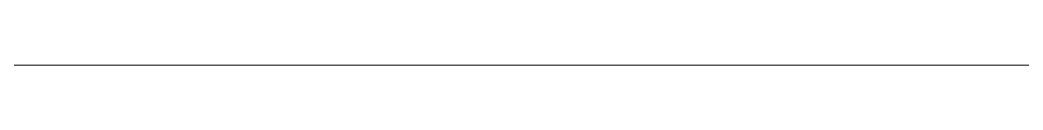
# Model space of a CAD drawing. Extents: x -12260 to 57327, y -29287 to 19916.
# Drawn here: x 11527.71481 to 11527.7271, y 3735.31442 to 3735.31442 of the extents above; entities that cross this region are included whole.
import ezdxf

# ---------------------------------------------------------------- set-up
doc = ezdxf.new("R2010")
doc.units = 0
doc.header["$LTSCALE"] = 0.25
doc.linetypes.add('DASHDOT', pattern=[25.4, 12.7, -6.35, 0, -6.35])
doc.layers.add('01-First Floor$0$LOADING', color=253, linetype='Continuous', lineweight=5)
doc.layers.add('E-LITE-CLNG-CNDT', color=6, linetype='DASHDOT', lineweight=35)
doc.layers.add('01-First Floor$0$TME-NON MEDICAL FURNITURE', color=242, linetype='Continuous')

# ---------------------------------------------------------------- blocks, each defined once
blk = doc.blocks.new('01-First Floor$0$GF21008-P')
at = {"layer": '01-First Floor$0$LOADING'}
for p, q in [((-0.770878612, 0), (0.790621645, 0)), ((0.721657538, 0), (0.721657538, 0)), ((0.721657538, 0), (0.721657538, 0)), ((0.721657538, 0), (0.721657538, 0)), ((0.721657538, 0), (0.721657538, 0)), ((0.721657538, 0), (0.721657538, 0)), ((0.721657538, 0), (0.721657538, 0)), ((0.721657538, 0), (0.721657538, 0)), ((0.721657538, 0), (0.721657538, 0)), ((0.721657538, 0), (0.721657538, 0)), ((0.721657538, 0), (0.721657538, 0)), ((0.721657538, 0), (0.721657538, 0)), ((0.721657538, 0), (0.721657538, 0)), ((0.721657538, 0), (0.721657538, 0)), ((0.721657538, 0), (0.721657538, 0)), ((0.721657538, 0), (0.721657538, 0)), ((0.721657538, 0), (0.721657538, 0)), ((0.721657538, 0), (0.721657538, 0)), ((0.721657538, 0), (0.721657538, 0)), ((0.721657538, 0), (0.721657538, 0)), ((0.721657538, 0), (0.721657538, 0)), ((0.721657538, 0), (0.721657538, 0)), ((0.721657538, 0), (0.721657538, 0)), ((0.721657538, 0), (0.721657538, 0)), ((0.721657538, 0), (0.721657538, 0)), ((0.721657538, 0), (0.721657538, 0)), ((0.721657538, 0), (0.721657538, 0)), ((0.721657538, 0), (0.721657538, 0)), ((0.721657538, 0), (0.721657538, 0)), ((0.721657538, 0), (0.721657538, 0)), ((0.721657538, 0), (0.721657538, 0)), ((0.721657538, 0), (0.721657538, 0)), ((0.721657538, 0), (0.721657538, 0)), ((0.721657538, 0), (0.721657538, 0)), ((0.721657538, 0), (0.721657538, 0)), ((0.721657538, 0), (0.721657538, 0)), ((0.721657538, 0), (0.721657538, 0)), ((0.721657538, 0), (0.721657538, 0)), ((0.721657538, 0), (0.721657538, 0)), ((0.721657538, 0), (0.721657538, 0)), ((0.721657538, 0), (0.721657538, 0)), ((0.721657538, 0), (0.721657538, 0)), ((0.721657538, 0), (0.721657538, 0)), ((0.721657538, 0), (0.721657538, 0)), ((0.721657538, 0), (0.721657538, 0)), ((0.721657538, 0), (0.721657538, 0)), ((0.721657538, 0), (0.721657538, 0)), ((0.721657538, 0), (0.721657538, 0)), ((0.721657538, 0), (0.721657538, 0)), ((0.721657538, 0), (0.721657538, 0)), ((0.721657538, 0), (0.721657538, 0)), ((0.721657538, 0), (0.721657538, 0)), ((0.721657538, 0), (0.721657538, 0)), ((0.721657538, 0), (0.721657538, 0)), ((0.721657538, 0), (0.721657538, 0)), ((0.721657538, 0), (0.721657538, 0)), ((0.721657538, 0), (0.721657538, 0)), ((0.721657538, 0), (0.721657538, 0)), ((0.721657538, 0), (0.721657538, 0)), ((0.721657538, 0), (0.721657538, 0)), ((0.721657538, 0), (0.721657538, 0)), ((0.721657538, 0), (0.721657538, 0)), ((0.721657538, 0), (0.721657538, 0)), ((0.721657538, 0), (0.721657538, 0)), ((0.721657538, 0), (0.721657538, 0)), ((0.721657538, 0), (0.721657538, 0)), ((0.721657538, 0), (0.721657538, 0)), ((0.721657538, 0), (0.721657538, 0)), ((0.721657538, 0), (0.721657538, 0)), ((0.721657538, 0), (0.721657538, 0)), ((0.721657538, 0), (0.721657538, 0)), ((0.721657538, 0), (0.721657538, 0)), ((0.721657538, 0), (0.721657538, 0)), ((0.721657538, 0), (0.721657538, 0)), ((0.721657538, 0), (0.721657538, 0)), ((0.721657538, 0), (0.721657538, 0)), ((0.721657538, 0), (0.721657538, 0)), ((0.721657538, 0), (0.721657538, 0)), ((0.721657538, 0), (0.721657538, 0)), ((0.721657538, 0), (0.721657538, 0)), ((0.721657538, 0), (0.721657538, 0)), ((0.721657538, 0), (0.721657538, 0)), ((0.721657538, 0), (0.721657538, 0)), ((0.721657538, 0), (0.721657538, 0)), ((0.721657538, 0), (0.721657538, 0)), ((0.721657538, 0), (0.721657538, 0)), ((0.721657538, 0), (0.721657538, 0)), ((0.721657538, 0), (0.721657538, 0)), ((0.721657538, 0), (0.721657538, 0)), ((0.721657538, 0), (0.721657538, 0)), ((0.721657538, 0), (0.721657538, 0)), ((0.721657538, 0), (0.721657538, 0)), ((0.721657538, 0), (0.721657538, 0)), ((0.721657538, 0), (0.721657538, 0)), ((0.721657538, 0), (0.721657538, 0)), ((0.721657538, 0), (0.721657538, 0)), ((0.721657538, 0), (0.721657538, 0)), ((0.721657538, 0), (0.721657538, 0)), ((0.721657538, 0), (0.721657538, 0)), ((0.721657538, 0), (0.721657538, 0)), ((0.721657538, 0), (0.721657538, 0)), ((0.721657538, 0), (0.721657538, 0)), ((0.721657538, 0), (0.721657538, 0)), ((0.721657538, 0), (0.721657538, 0)), ((0.721657538, 0), (0.721657538, 0)), ((0.721657538, 0), (0.721657538, 0)), ((0.721657538, 0), (0.721657538, 0)), ((0.721657538, 0), (0.721657538, 0)), ((0.721657538, 0), (0.721657538, 0)), ((0.721657538, 0), (0.721657538, 0)), ((0.721657538, 0), (0.721657538, 0)), ((0.721657538, 0), (0.721657538, 0)), ((0.721657538, 0), (0.721657538, 0)), ((0.721657538, 0), (0.721657538, 0)), ((0.721657538, 0), (0.721657538, 0)), ((0.721657538, 0), (0.721657538, 0)), ((0.721657538, 0), (0.721657538, 0)), ((0.721657538, 0), (0.721657538, 0)), ((0.721657538, 0), (0.721657538, 0)), ((0.721657538, 0), (0.721657538, 0)), ((0.721657538, 0), (0.721657538, 0)), ((0.721657538, 0), (0.721657538, 0)), ((0.721657538, 0), (0.721657538, 0)), ((0.721657538, 0), (0.721657538, 0)), ((0.721657538, 0), (0.721657538, 0)), ((0.721657538, 0), (0.721657538, 0)), ((0.721657538, 0), (0.721657538, 0)), ((0.721657538, 0), (0.721657538, 0)), ((0.721657538, 0), (0.721657538, 0)), ((0.721657538, 0), (0.721657538, 0)), ((0.721657538, 0), (0.721657538, 0)), ((0.721657538, 0), (0.721657538, 0)), ((0.721657538, 0), (0.721657538, 0)), ((0.721657538, 0), (0.721657538, 0)), ((0.721657538, 0), (0.721657538, 0)), ((0.721657538, 0), (0.721657538, 0)), ((0.721657538, 0), (0.721657538, 0)), ((0.721657538, 0), (0.721657538, 0)), ((0.721657538, 0), (0.721657538, 0)), ((0.721657538, 0), (0.721657538, 0)), ((0.721657538, 0), (0.721657538, 0)), ((0.721657538, 0), (0.721657538, 0)), ((0.721657538, 0), (0.721657538, 0)), ((0.721657538, 0), (0.721657538, 0)), ((0.721657538, 0), (0.721657538, 0)), ((0.721657538, 0), (0.721657538, 0)), ((0.721657538, 0), (0.721657538, 0)), ((0.721657538, 0), (0.721657538, 0)), ((0.721657538, 0), (0.721657538, 0)), ((0.721657538, 0), (0.721657538, 0)), ((0.721657538, 0), (0.721657538, 0)), ((0.721657538, 0), (0.721657538, 0)), ((0.721657538, 0), (0.721657538, 0)), ((0.721657538, 0), (0.721657538, 0)), ((0.721657538, 0), (0.721657538, 0)), ((0.721657538, 0), (0.721657538, 0)), ((0.721657538, 0), (0.721657538, 0)), ((0.721657538, 0), (0.721657538, 0)), ((0.721657538, 0), (0.721657538, 0)), ((0.721657538, 0), (0.721657538, 0)), ((0.721657538, 0), (0.721657538, 0)), ((0.721657538, 0), (0.721657538, 0)), ((0.721657538, 0), (0.721657538, 0)), ((0.721657538, 0), (0.721657538, 0)), ((0.721657538, 0), (0.721657538, 0)), ((0.721657538, 0), (0.721657538, 0)), ((0.721657538, 0), (0.721657538, 0)), ((0.721657538, 0), (0.721657538, 0)), ((0.721657538, 0), (0.721657538, 0)), ((0.721657538, 0), (0.721657538, 0)), ((0.721657538, 0), (0.721657538, 0)), ((0.721657538, 0), (0.721657538, 0)), ((0.721657538, 0), (0.721657538, 0)), ((0.721657538, 0), (0.721657538, 0)), ((0.721657538, 0), (0.721657538, 0)), ((0.721657538, 0), (0.721657538, 0)), ((0.721657538, 0), (0.721657538, 0)), ((0.721657538, 0), (0.721657538, 0)), ((0.721657538, 0), (0.721657538, 0)), ((0.721657538, 0), (0.721657538, 0)), ((0.721657538, 0), (0.721657538, 0)), ((0.721657538, 0), (0.721657538, 0)), ((0.721657538, 0), (0.721657538, 0)), ((0.721657538, 0), (0.721657538, 0)), ((0.721657538, 0), (0.721657538, 0)), ((0.721657538, 0), (0.721657538, 0)), ((0.721657538, 0), (0.721657538, 0)), ((0.721657538, 0), (0.721657538, 0)), ((0.721657538, 0), (0.721657538, 0)), ((0.721657538, 0), (0.721657538, 0)), ((0.721657538, 0), (0.721657538, 0)), ((0.721657538, 0), (0.721657538, 0)), ((0.721657538, 0), (0.721657538, 0)), ((0.721657538, 0), (0.721657538, 0)), ((0.721657538, 0), (0.721657538, 0)), ((0.721657538, 0), (0.721657538, 0)), ((0.721657538, 0), (0.721657538, 0)), ((0.721657538, 0), (0.721657538, 0)), ((0.721657538, 0), (0.721657538, 0)), ((0.721657538, 0), (0.721657538, 0)), ((0.721657538, 0), (0.721657538, 0)), ((0.721657538, 0), (0.721657538, 0)), ((0.721657538, 0), (0.721657538, 0)), ((0.721657538, 0), (0.721657538, 0)), ((0.721657538, 0), (0.721657538, 0)), ((0.721657538, 0), (0.721657538, 0)), ((0.721657538, 0), (0.721657538, 0)), ((0.721657538, 0), (0.721657538, 0)), ((0.721657538, 0), (0.721657538, 0)), ((0.721657538, 0), (0.721657538, 0)), ((0.721657538, 0), (0.721657538, 0)), ((0.721657538, 0), (0.721657538, 0)), ((0.721657538, 0), (0.721657538, 0)), ((0.721657538, 0), (0.721657538, 0)), ((0.721657538, 0), (0.721657538, 0)), ((0.721657538, 0), (0.721657538, 0)), ((0.721657538, 0), (0.721657538, 0)), ((0.721657538, 0), (0.721657538, 0)), ((0.721657538, 0), (0.721657538, 0)), ((0.721657538, 0), (0.721657538, 0)), ((0.721657538, 0), (0.721657538, 0)), ((0.721657538, 0), (0.721657538, 0)), ((0.721657538, 0), (0.721657538, 0)), ((0.721657538, 0), (0.721657538, 0)), ((0.721657538, 0), (0.721657538, 0)), ((0.721657538, 0), (0.721657538, 0)), ((0.721657538, 0), (0.721657538, 0)), ((0.721657538, 0), (0.721657538, 0)), ((0.721657538, 0), (0.721657538, 0)), ((0.721657538, 0), (0.721657538, 0)), ((0.721657538, 0), (0.721657538, 0)), ((0.721657538, 0), (0.721657538, 0)), ((0.721657538, 0), (0.721657538, 0)), ((0.721657538, 0), (0.721657538, 0)), ((0.721657538, 0), (0.721657538, 0)), ((0.721657538, 0), (0.721657538, 0)), ((0.721657538, 0), (0.721657538, 0)), ((0.721657538, 0), (0.721657538, 0)), ((0.721657538, 0), (0.721657538, 0)), ((0.721657538, 0), (0.721657538, 0)), ((0.721657538, 0), (0.721657538, 0)), ((0.721657538, 0), (0.721657538, 0)), ((0.721657538, 0), (0.721657538, 0)), ((0.721657538, 0), (0.721657538, 0)), ((0.721657538, 0), (0.721657538, 0)), ((0.721657538, 0), (0.721657538, 0)), ((0.721657538, 0), (0.721657538, 0)), ((0.721657538, 0), (0.721657538, 0)), ((0.721657538, 0), (0.721657538, 0)), ((0.721657538, 0), (0.721657538, 0)), ((0.721657538, 0), (0.721657538, 0)), ((0.721657538, 0), (0.721657538, 0)), ((0.721657538, 0), (0.721657538, 0)), ((0.721657538, 0), (0.721657538, 0)), ((0.721657538, 0), (0.721657538, 0)), ((0.721657538, 0), (0.721657538, 0)), ((0.721657538, 0), (0.721657538, 0)), ((0.721657538, 0), (0.721657538, 0)), ((0.721657538, 0), (0.721657538, 0)), ((0.721657538, 0), (0.721657538, 0)), ((0.721657538, 0), (0.721657538, 0)), ((0.721657538, 0), (0.721657538, 0)), ((0.721657538, 0), (0.721657538, 0)), ((0.721657538, 0), (0.721657538, 0)), ((0.721657538, 0), (0.721657538, 0)), ((0.721657538, 0), (0.721657538, 0)), ((0.721657538, 0), (0.721657538, 0)), ((0.721657538, 0), (0.721657538, 0)), ((0.721657538, 0), (0.721657538, 0)), ((0.721657538, 0), (0.721657538, 0)), ((0.721657538, 0), (0.721657538, 0)), ((0.721657538, 0), (0.721657538, 0)), ((0.721657538, 0), (0.721657538, 0)), ((0.721657538, 0), (0.721657538, 0)), ((0.721657538, 0), (0.721657538, 0)), ((0.721657538, 0), (0.721657538, 0)), ((0.721657538, 0), (0.721657538, 0)), ((0.721657538, 0), (0.721657538, 0)), ((0.721657538, 0), (0.721657538, 0)), ((0.721657538, 0), (0.721657538, 0)), ((0.721657538, 0), (0.721657538, 0)), ((0.721657538, 0), (0.721657538, 0)), ((0.721657538, 0), (0.721657538, 0)), ((0.721657538, 0), (0.721657538, 0)), ((0.721657538, 0), (0.721657538, 0)), ((0.721657538, 0), (0.721657538, 0)), ((0.721657538, 0), (0.721657538, 0)), ((0.721657538, 0), (0.721657538, 0)), ((0.721657538, 0), (0.721657538, 0)), ((0.721657538, 0), (0.721657538, 0)), ((0.721657538, 0), (0.721657538, 0)), ((0.721657538, 0), (0.721657538, 0)), ((0.721657538, 0), (0.721657538, 0)), ((0.721657538, 0), (0.721657538, 0)), ((0.721657538, 0), (0.721657538, 0)), ((0.721657538, 0), (0.721657538, 0)), ((0.721657538, 0), (0.721657538, 0)), ((0.721657538, 0), (0.721657538, 0)), ((0.721657538, 0), (0.721657538, 0)), ((0.721657538, 0), (0.721657538, 0)), ((0.721657538, 0), (0.721657538, 0)), ((0.721657538, 0), (0.721657538, 0)), ((0.721657538, 0), (0.721657538, 0)), ((0.721657538, 0), (0.721657538, 0)), ((0.721657538, 0), (0.721657538, 0)), ((0.721657538, 0), (0.721657538, 0)), ((0.721657538, 0), (0.721657538, 0)), ((0.721657538, 0), (0.721657538, 0)), ((0.721657538, 0), (0.721657538, 0)), ((0.721657538, 0), (0.721657538, 0)), ((0.721657538, 0), (0.721657538, 0)), ((0.721657538, 0), (0.721657538, 0)), ((0.721657538, 0), (0.721657538, 0)), ((0.721657538, 0), (0.721657538, 0)), ((0.721657538, 0), (0.721657538, 0)), ((0.721657538, 0), (0.721657538, 0)), ((0.721657538, 0), (0.721657538, 0)), ((0.721657538, 0), (0.721657538, 0)), ((0.721657538, 0), (0.721657538, 0)), ((0.721657538, 0), (0.721657538, 0)), ((0.721657538, 0), (0.721657538, 0)), ((0.721657538, 0), (0.721657538, 0)), ((0.721657538, 0), (0.721657538, 0)), ((0.721657538, 0), (0.721657538, 0)), ((0.721657538, 0), (0.721657538, 0)), ((0.721657538, 0), (0.721657538, 0)), ((0.721657538, 0), (0.721657538, 0)), ((0.721657538, 0), (0.721657538, 0)), ((0.721657538, 0), (0.721657538, 0)), ((0.721657538, 0), (0.721657538, 0)), ((0.721657538, 0), (0.721657538, 0)), ((0.721657538, 0), (0.721657538, 0)), ((0.721657538, 0), (0.721657538, 0)), ((0.721657538, 0), (0.721657538, 0)), ((0.721657538, 0), (0.721657538, 0)), ((0.721657538, 0), (0.721657538, 0)), ((0.721657538, 0), (0.721657538, 0)), ((0.721657538, 0), (0.721657538, 0)), ((0.721657538, 0), (0.721657538, 0)), ((0.721657538, 0), (0.721657538, 0)), ((0.721657538, 0), (0.721657538, 0)), ((0.721657538, 0), (0.721657538, 0)), ((0.721657538, 0), (0.721657538, 0)), ((0.721657538, 0), (0.721657538, 0)), ((0.721657538, 0), (0.721657538, 0)), ((0.721657538, 0), (0.721657538, 0)), ((0.721657538, 0), (0.721657538, 0)), ((0.721657538, 0), (0.721657538, 0)), ((0.721657538, 0), (0.721657538, 0)), ((0.721657538, 0), (0.721657538, 0)), ((0.721657538, 0), (0.721657538, 0)), ((0.721657538, 0), (0.721657538, 0)), ((0.721657538, 0), (0.721657538, 0)), ((0.721657538, 0), (0.721657538, 0)), ((0.721657538, 0), (0.721657538, 0)), ((0.721657538, 0), (0.721657538, 0)), ((0.721657538, 0), (0.721657538, 0)), ((0.721657538, 0), (0.721657538, 0)), ((0.721657538, 0), (0.721657538, 0)), ((0.721657538, 0), (0.721657538, 0)), ((0.721657538, 0), (0.721657538, 0)), ((0.721657538, 0), (0.721657538, 0)), ((0.721657538, 0), (0.721657538, 0)), ((0.721657538, 0), (0.721657538, 0)), ((0.721657538, 0), (0.721657538, 0)), ((0.721657538, 0), (0.721657538, 0)), ((0.721657538, 0), (0.721657538, 0)), ((0.721657538, 0), (0.721657538, 0)), ((0.721657538, 0), (0.721657538, 0)), ((0.721657538, 0), (0.721657538, 0)), ((0.721657538, 0), (0.721657538, 0)), ((0.721657538, 0), (0.721657538, 0)), ((0.721657538, 0), (0.721657538, 0)), ((0.721657538, 0), (0.721657538, 0)), ((0.721657538, 0), (0.721657538, 0)), ((0.721657538, 0), (0.721657538, 0)), ((0.721657538, 0), (0.721657538, 0)), ((0.721657538, 0), (0.721657538, 0)), ((0.721657538, 0), (0.721657538, 0)), ((0.721657538, 0), (0.721657538, 0)), ((0.721657538, 0), (0.721657538, 0)), ((0.721657538, 0), (0.721657538, 0)), ((0.721657538, 0), (0.721657538, 0)), ((0.721657538, 0), (0.721657538, 0)), ((0.721657538, 0), (0.721657538, 0)), ((0.721657538, 0), (0.721657538, 0)), ((0.721657538, 0), (0.721657538, 0)), ((0.721657538, 0), (0.721657538, 0)), ((0.721657538, 0), (0.721657538, 0)), ((0.721657538, 0), (0.721657538, 0)), ((0.721657538, 0), (0.721657538, 0)), ((0.721657538, 0), (0.721657538, 0)), ((0.721657538, 0), (0.721657538, 0)), ((0.721657538, 0), (0.721657538, 0)), ((0.721657538, 0), (0.721657538, 0)), ((0.721657538, 0), (0.721657538, 0)), ((0.721657538, 0), (0.721657538, 0)), ((0.721657538, 0), (0.721657538, 0)), ((0.721657538, 0), (0.721657538, 0)), ((0.721657538, 0), (0.721657538, 0)), ((0.721657538, 0), (0.721657538, 0)), ((0.721657538, 0), (0.721657538, 0)), ((0.721657538, 0), (0.721657538, 0)), ((0.721657538, 0), (0.721657538, 0)), ((0.721657538, 0), (0.721657538, 0)), ((0.721657538, 0), (0.721657538, 0)), ((0.721657538, 0), (0.721657538, 0)), ((0.721657538, 0), (0.721657538, 0)), ((0.721657538, 0), (0.721657538, 0)), ((0.721657538, 0), (0.721657538, 0)), ((0.721657538, 0), (0.721657538, 0)), ((0.721657538, 0), (0.721657538, 0)), ((0.721657538, 0), (0.721657538, 0)), ((0.721657538, 0), (0.721657538, 0)), ((0.721657538, 0), (0.721657538, 0)), ((0.721657538, 0), (0.721657538, 0)), ((0.721657538, 0), (0.721657538, 0)), ((0.721657538, 0), (0.721657538, 0)), ((0.721657538, 0), (0.721657538, 0)), ((0.721657538, 0), (0.721657538, 0)), ((0.721657538, 0), (0.721657538, 0)), ((0.721657538, 0), (0.721657538, 0)), ((0.721657538, 0), (0.721657538, 0)), ((0.721657538, 0), (0.721657538, 0)), ((0.721657538, 0), (0.721657538, 0)), ((0.721657538, 0), (0.721657538, 0)), ((0.721657538, 0), (0.721657538, 0)), ((0.721657538, 0), (0.721657538, 0)), ((0.721657538, 0), (0.721657538, 0)), ((0.721657538, 0), (0.721657538, 0)), ((0.721657538, 0), (0.721657538, 0)), ((0.721657538, 0), (0.721657538, 0)), ((0.721657538, 0), (0.721657538, 0)), ((0.721657538, 0), (0.721657538, 0)), ((0.721657538, 0), (0.721657538, 0)), ((0.721657538, 0), (0.721657538, 0)), ((0.721657538, 0), (0.721657538, 0)), ((0.721657538, 0), (0.721657538, 0)), ((0.721657538, 0), (0.721657538, 0)), ((0.721657538, 0), (0.721657538, 0)), ((0.721657538, 0), (0.721657538, 0)), ((0.721657538, 0), (0.721657538, 0)), ((0.721657538, 0), (0.721657538, 0)), ((0.721657538, 0), (0.721657538, 0)), ((0.721657538, 0), (0.721657538, 0)), ((0.721657538, 0), (0.721657538, 0)), ((0.721657538, 0), (0.721657538, 0)), ((0.721657538, 0), (0.721657538, 0)), ((0.721657538, 0), (0.721657538, 0)), ((0.721657538, 0), (0.721657538, 0)), ((0.721657538, 0), (0.721657538, 0)), ((0.721657538, 0), (0.721657538, 0)), ((0.721657538, 0), (0.721657538, 0)), ((0.721657538, 0), (0.721657538, 0)), ((0.721657538, 0), (0.721657538, 0)), ((0.721657538, 0), (0.721657538, 0)), ((0.721657538, 0), (0.721657538, 0)), ((0.721657538, 0), (0.721657538, 0)), ((0.721657538, 0), (0.721657538, 0)), ((0.721657538, 0), (0.721657538, 0)), ((0.721657538, 0), (0.721657538, 0)), ((0.721657538, 0), (0.721657538, 0)), ((0.721657538, 0), (0.721657538, 0)), ((0.721657538, 0), (0.721657538, 0)), ((0.721657538, 0), (0.721657538, 0)), ((0.721657538, 0), (0.721657538, 0)), ((0.721657538, 0), (0.721657538, 0)), ((0.721657538, 0), (0.721657538, 0)), ((0.721657538, 0), (0.721657538, 0)), ((0.721657538, 0), (0.721657538, 0)), ((0.721657538, 0), (0.721657538, 0)), ((0.721657538, 0), (0.721657538, 0)), ((0.721657538, 0), (0.721657538, 0)), ((0.721657538, 0), (0.721657538, 0)), ((0.721657538, 0), (0.721657538, 0)), ((0.721657538, 0), (0.721657538, 0)), ((0.721657538, 0), (0.721657538, 0)), ((0.721657538, 0), (0.721657538, 0)), ((0.721657538, 0), (0.721657538, 0)), ((0.721657538, 0), (0.721657538, 0)), ((0.721657538, 0), (0.721657538, 0)), ((0.721657538, 0), (0.721657538, 0)), ((0.721657538, 0), (0.721657538, 0)), ((0.721657538, 0), (0.721657538, 0)), ((0.721657538, 0), (0.721657538, 0)), ((0.721657538, 0), (0.721657538, 0)), ((0.721657538, 0), (0.721657538, 0)), ((0.721657538, 0), (0.721657538, 0)), ((0.721657538, 0), (0.721657538, 0)), ((0.721657538, 0), (0.721657538, 0)), ((0.721657538, 0), (0.721657538, 0)), ((0.721657538, 0), (0.721657538, 0)), ((0.721657538, 0), (0.721657538, 0)), ((0.721657538, 0), (0.721657538, 0)), ((0.721657538, 0), (0.721657538, 0)), ((0.721657538, 0), (0.721657538, 0)), ((0.721657538, 0), (0.721657538, 0)), ((0.721657538, 0), (0.721657538, 0)), ((0.721657538, 0), (0.721657538, 0)), ((0.721657538, 0), (0.721657538, 0)), ((0.721657538, 0), (0.721657538, 0)), ((0.721657538, 0), (0.721657538, 0)), ((0.721657538, 0), (0.721657538, 0)), ((0.721657538, 0), (0.721657538, 0)), ((0.721657538, 0), (0.721657538, 0)), ((0.721657538, 0), (0.721657538, 0)), ((0.721657538, 0), (0.721657538, 0)), ((0.721657538, 0), (0.721657538, 0)), ((0.721657538, 0), (0.721657538, 0)), ((0.721657538, 0), (0.721657538, 0)), ((0.721657538, 0), (0.721657538, 0)), ((0.721657538, 0), (0.721657538, 0)), ((0.721657538, 0), (0.721657538, 0)), ((0.721657538, 0), (0.721657538, 0)), ((0.721657538, 0), (0.721657538, 0)), ((0.721657538, 0), (0.721657538, 0)), ((0.721657538, 0), (0.721657538, 0)), ((0.721657538, 0), (0.721657538, 0)), ((0.721657538, 0), (0.721657538, 0)), ((0.721657538, 0), (0.721657538, 0)), ((0.721657538, 0), (0.721657538, 0)), ((0.721657538, 0), (0.721657538, 0)), ((0.721657538, 0), (0.721657538, 0)), ((0.721657538, 0), (0.721657538, 0)), ((0.721657538, 0), (0.721657538, 0)), ((0.721657538, 0), (0.721657538, 0)), ((0.721657538, 0), (0.721657538, 0)), ((0.721657538, 0), (0.721657538, 0)), ((0.721657538, 0), (0.721657538, 0)), ((0.721657538, 0), (0.721657538, 0)), ((0.721657538, 0), (0.721657538, 0)), ((0.721657538, 0), (0.721657538, 0)), ((0.721657538, 0), (0.721657538, 0)), ((0.721657538, 0), (0.721657538, 0)), ((0.721657538, 0), (0.721657538, 0)), ((0.721657538, 0), (0.721657538, 0)), ((0.721657538, 0), (0.721657538, 0)), ((0.721657538, 0), (0.721657538, 0)), ((0.721657538, 0), (0.721657538, 0)), ((0.721657538, 0), (0.721657538, 0)), ((0.721657538, 0), (0.721657538, 0)), ((0.721657538, 0), (0.721657538, 0)), ((0.721657538, 0), (0.721657538, 0)), ((0.721657538, 0), (0.721657538, 0)), ((0.721657538, 0), (0.721657538, 0)), ((0.721657538, 0), (0.721657538, 0)), ((0.721657538, 0), (0.721657538, 0)), ((0.721657538, 0), (0.721657538, 0)), ((0.721657538, 0), (0.721657538, 0)), ((0.721657538, 0), (0.721657538, 0)), ((0.721657538, 0), (0.721657538, 0)), ((0.721657538, 0), (0.721657538, 0)), ((0.721657538, 0), (0.721657538, 0)), ((0.721657538, 0), (0.721657538, 0)), ((0.721657538, 0), (0.721657538, 0)), ((0.721657538, 0), (0.721657538, 0)), ((0.721657538, 0), (0.721657538, 0)), ((0.721657538, 0), (0.721657538, 0)), ((0.721657538, 0), (0.721657538, 0)), ((0.721657538, 0), (0.721657538, 0)), ((0.721657538, 0), (0.721657538, 0)), ((0.721657538, 0), (0.721657538, 0)), ((0.721657538, 0), (0.721657538, 0)), ((0.721657538, 0), (0.721657538, 0)), ((0.721657538, 0), (0.721657538, 0)), ((0.721657538, 0), (0.721657538, 0)), ((0.721657538, 0), (0.721657538, 0)), ((0.721657538, 0), (0.721657538, 0)), ((0.721657538, 0), (0.721657538, 0)), ((0.721657538, 0), (0.721657538, 0)), ((0.721657538, 0), (0.721657538, 0)), ((0.721657538, 0), (0.721657538, 0)), ((0.721657538, 0), (0.721657538, 0)), ((0.721657538, 0), (0.721657538, 0)), ((0.721657538, 0), (0.721657538, 0)), ((0.721657538, 0), (0.721657538, 0)), ((0.721657538, 0), (0.721657538, 0)), ((0.721657538, 0), (0.721657538, 0)), ((0.721657538, 0), (0.721657538, 0)), ((0.721657538, 0), (0.721657538, 0)), ((0.721657538, 0), (0.721657538, 0)), ((0.721657538, 0), (0.721657538, 0)), ((0.721657538, 0), (0.721657538, 0)), ((0.721657538, 0), (0.721657538, 0)), ((0.721657538, 0), (0.721657538, 0)), ((0.721657538, 0), (0.721657538, 0)), ((0.721657538, 0), (0.721657538, 0)), ((0.721657538, 0), (0.721657538, 0)), ((0.721657538, 0), (0.721657538, 0)), ((0.721657538, 0), (0.721657538, 0)), ((0.721657538, 0), (0.721657538, 0)), ((0.721657538, 0), (0.721657538, 0)), ((0.721657538, 0), (0.721657538, 0)), ((0.721657538, 0), (0.721657538, 0)), ((0.721657538, 0), (0.721657538, 0)), ((0.721657538, 0), (0.721657538, 0)), ((0.721657538, 0), (0.721657538, 0)), ((0.721657538, 0), (0.721657538, 0)), ((0.721657538, 0), (0.721657538, 0)), ((0.721657538, 0), (0.721657538, 0)), ((0.721657538, 0), (0.721657538, 0)), ((0.721657538, 0), (0.721657538, 0)), ((0.721657538, 0), (0.721657538, 0)), ((0.721657538, 0), (0.721657538, 0)), ((0.721657538, 0), (0.721657538, 0)), ((0.721657538, 0), (0.721657538, 0)), ((0.721657538, 0), (0.721657538, 0)), ((0.721657538, 0), (0.721657538, 0)), ((0.721657538, 0), (0.721657538, 0)), ((0.721657538, 0), (0.721657538, 0)), ((0.721657538, 0), (0.721657538, 0)), ((0.721657538, 0), (0.721657538, 0)), ((0.721657538, 0), (0.721657538, 0)), ((0.721657538, 0), (0.721657538, 0)), ((0.721657538, 0), (0.721657538, 0)), ((0.721657538, 0), (0.721657538, 0)), ((0.721657538, 0), (0.721657538, 0)), ((0.721657538, 0), (0.721657538, 0)), ((0.721657538, 0), (0.721657538, 0)), ((0.721657538, 0), (0.721657538, 0)), ((0.721657538, 0), (0.721657538, 0)), ((0.721657538, 0), (0.721657538, 0)), ((0.721657538, 0), (0.721657538, 0)), ((0.721657538, 0), (0.721657538, 0)), ((0.721657538, 0), (0.721657538, 0)), ((0.721657538, 0), (0.721657538, 0)), ((0.721657538, 0), (0.721657538, 0)), ((0.721657538, 0), (0.721657538, 0)), ((0.721657538, 0), (0.721657538, 0)), ((0.721657538, 0), (0.721657538, 0)), ((0.721657538, 0), (0.721657538, 0)), ((0.721657538, 0), (0.721657538, 0)), ((0.721657538, 0), (0.721657538, 0)), ((0.721657538, 0), (0.721657538, 0)), ((0.721657538, 0), (0.721657538, 0)), ((0.721657538, 0), (0.721657538, 0)), ((0.721657538, 0), (0.721657538, 0)), ((0.721657538, 0), (0.721657538, 0)), ((0.721657538, 0), (0.721657538, 0)), ((0.721657538, 0), (0.721657538, 0)), ((0.721657538, 0), (0.721657538, 0)), ((0.721657538, 0), (0.721657538, 0)), ((0.721657538, 0), (0.721657538, 0)), ((0.721657538, 0), (0.721657538, 0)), ((0.721657538, 0), (0.721657538, 0)), ((0.721657538, 0), (0.721657538, 0)), ((0.721657538, 0), (0.721657538, 0)), ((0.721657538, 0), (0.721657538, 0)), ((0.721657538, 0), (0.721657538, 0)), ((0.721657538, 0), (0.721657538, 0)), ((0.721657538, 0), (0.721657538, 0)), ((0.721657538, 0), (0.721657538, 0)), ((0.721657538, 0), (0.721657538, 0)), ((0.721657538, 0), (0.721657538, 0)), ((0.721657538, 0), (0.721657538, 0)), ((0.721657538, 0), (0.721657538, 0)), ((0.721657538, 0), (0.721657538, 0)), ((0.721657538, 0), (0.721657538, 0)), ((0.721657538, 0), (0.721657538, 0)), ((0.721657538, 0), (0.721657538, 0)), ((0.721657538, 0), (0.721657538, 0)), ((0.721657538, 0), (0.721657538, 0)), ((0.721657538, 0), (0.721657538, 0)), ((0.721657538, 0), (0.721657538, 0)), ((0.721657538, 0), (0.721657538, 0)), ((0.721657538, 0), (0.721657538, 0)), ((0.721657538, 0), (0.721657538, 0)), ((0.721657538, 0), (0.721657538, 0)), ((0.721657538, 0), (0.721657538, 0)), ((0.721657538, 0), (0.721657538, 0)), ((0.721657538, 0), (0.721657538, 0)), ((0.721657538, 0), (0.721657538, 0)), ((0.721657538, 0), (0.721657538, 0)), ((0.721657538, 0), (0.721657538, 0)), ((0.721657538, 0), (0.721657538, 0)), ((0.721657538, 0), (0.721657538, 0)), ((0.721657538, 0), (0.721657538, 0)), ((0.721657538, 0), (0.721657538, 0)), ((0.721657538, 0), (0.721657538, 0)), ((0.721657538, 0), (0.721657538, 0)), ((0.721657538, 0), (0.721657538, 0)), ((0.721657538, 0), (0.721657538, 0)), ((0.721657538, 0), (0.721657538, 0)), ((0.721657538, 0), (0.721657538, 0)), ((0.721657538, 0), (0.721657538, 0)), ((0.721657538, 0), (0.721657538, 0)), ((0.721657538, 0), (0.721657538, 0)), ((0.721657538, 0), (0.721657538, 0)), ((0.721657538, 0), (0.721657538, 0)), ((0.721657538, 0), (0.721657538, 0)), ((0.721657538, 0), (0.721657538, 0)), ((0.721657538, 0), (0.721657538, 0)), ((0.721657538, 0), (0.721657538, 0)), ((0.721657538, 0), (0.721657538, 0)), ((0.721657538, 0), (0.721657538, 0)), ((0.721657538, 0), (0.721657538, 0)), ((0.721657538, 0), (0.721657538, 0)), ((0.721657538, 0), (0.721657538, 0)), ((0.721657538, 0), (0.721657538, 0)), ((0.721657538, 0), (0.721657538, 0)), ((0.721657538, 0), (0.721657538, 0)), ((0.721657538, 0), (0.721657538, 0)), ((0.721657538, 0), (0.721657538, 0)), ((0.721657538, 0), (0.721657538, 0)), ((0.721657538, 0), (0.721657538, 0)), ((0.721657538, 0), (0.721657538, 0)), ((0.721657538, 0), (0.721657538, 0)), ((0.721657538, 0), (0.721657538, 0)), ((0.721657538, 0), (0.721657538, 0)), ((0.721657538, 0), (0.721657538, 0)), ((0.721657538, 0), (0.721657538, 0)), ((0.721657538, 0), (0.721657538, 0)), ((0.721657538, 0), (0.721657538, 0)), ((0.721657538, 0), (0.721657538, 0)), ((0.721657538, 0), (0.721657538, 0)), ((0.721657538, 0), (0.721657538, 0)), ((0.721657538, 0), (0.721657538, 0)), ((0.721657538, 0), (0.721657538, 0)), ((0.721657538, 0), (0.721657538, 0)), ((0.721657538, 0), (0.721657538, 0)), ((0.721657538, 0), (0.721657538, 0)), ((0.721657538, 0), (0.721657538, 0)), ((0.721657538, 0), (0.721657538, 0)), ((0.721657538, 0), (0.721657538, 0)), ((0.721657538, 0), (0.721657538, 0)), ((0.721657538, 0), (0.721657538, 0)), ((0.721657538, 0), (0.721657538, 0)), ((0.721657538, 0), (0.721657538, 0)), ((0.721657538, 0), (0.721657538, 0)), ((0.721657538, 0), (0.721657538, 0)), ((0.721657538, 0), (0.721657538, 0)), ((0.721657538, 0), (0.721657538, 0)), ((0.721657538, 0), (0.721657538, 0)), ((0.721657538, 0), (0.721657538, 0)), ((0.721657538, 0), (0.721657538, 0)), ((0.721657538, 0), (0.721657538, 0)), ((0.721657538, 0), (0.721657538, 0)), ((0.721657538, 0), (0.721657538, 0)), ((0.721657538, 0), (0.721657538, 0)), ((0.721657538, 0), (0.721657538, 0)), ((0.721657538, 0), (0.721657538, 0)), ((0.721657538, 0), (0.721657538, 0)), ((0.721657538, 0), (0.721657538, 0)), ((0.721657538, 0), (0.721657538, 0)), ((0.721657538, 0), (0.721657538, 0)), ((0.721657538, 0), (0.721657538, 0)), ((0.721657538, 0), (0.721657538, 0)), ((0.721657538, 0), (0.721657538, 0)), ((0.721657538, 0), (0.721657538, 0)), ((0.721657538, 0), (0.721657538, 0)), ((0.721657538, 0), (0.721657538, 0)), ((0.721657538, 0), (0.721657538, 0)), ((0.721657538, 0), (0.721657538, 0)), ((0.721657538, 0), (0.721657538, 0)), ((0.721657538, 0), (0.721657538, 0)), ((0.721657538, 0), (0.721657538, 0)), ((0.721657538, 0), (0.721657538, 0)), ((0.721657538, 0), (0.721657538, 0)), ((0.721657538, 0), (0.721657538, 0)), ((0.721657538, 0), (0.721657538, 0)), ((0.721657538, 0), (0.721657538, 0)), ((0.721657538, 0), (0.721657538, 0)), ((0.721657538, 0), (0.721657538, 0)), ((0.721657538, 0), (0.721657538, 0)), ((0.721657538, 0), (0.721657538, 0)), ((0.721657538, 0), (0.721657538, 0)), ((0.721657538, 0), (0.721657538, 0)), ((0.721657538, 0), (0.721657538, 0)), ((0.721657538, 0), (0.721657538, 0)), ((0.721657538, 0), (0.721657538, 0)), ((0.721657538, 0), (0.721657538, 0)), ((0.721657538, 0), (0.721657538, 0)), ((0.721657538, 0), (0.721657538, 0)), ((0.721657538, 0), (0.721657538, 0)), ((0.721657538, 0), (0.721657538, 0)), ((0.721657538, 0), (0.721657538, 0)), ((0.721657538, 0), (0.721657538, 0)), ((0.721657538, 0), (0.721657538, 0)), ((0.721657538, 0), (0.721657538, 0)), ((0.721657538, 0), (0.721657538, 0)), ((0.721657538, 0), (0.721657538, 0)), ((0.721657538, 0), (0.721657538, 0)), ((0.721657538, 0), (0.721657538, 0)), ((0.721657538, 0), (0.721657538, 0)), ((0.721657538, 0), (0.721657538, 0)), ((0.721657538, 0), (0.721657538, 0)), ((0.721657538, 0), (0.721657538, 0)), ((0.721657538, 0), (0.721657538, 0)), ((0.721657538, 0), (0.721657538, 0)), ((0.721657538, 0), (0.721657538, 0)), ((0.721657538, 0), (0.721657538, 0)), ((0.721657538, 0), (0.721657538, 0)), ((0.721657538, 0), (0.721657538, 0)), ((0.721657538, 0), (0.721657538, 0)), ((0.721657538, 0), (0.721657538, 0)), ((0.721657538, 0), (0.721657538, 0)), ((0.721657538, 0), (0.721657538, 0)), ((0.721657538, 0), (0.721657538, 0)), ((0.721657538, 0), (0.721657538, 0)), ((0.721657538, 0), (0.721657538, 0)), ((0.721657538, 0), (0.721657538, 0)), ((0.721657538, 0), (0.721657538, 0)), ((0.721657538, 0), (0.721657538, 0)), ((0.721657538, 0), (0.721657538, 0)), ((0.721657538, 0), (0.721657538, 0)), ((0.721657538, 0), (0.721657538, 0)), ((0.721657538, 0), (0.721657538, 0)), ((0.721657538, 0), (0.721657538, 0)), ((0.721657538, 0), (0.721657538, 0)), ((0.721657538, 0), (0.721657538, 0)), ((0.721657538, 0), (0.721657538, 0)), ((0.721657538, 0), (0.721657538, 0)), ((0.721657538, 0), (0.721657538, 0)), ((0.721657538, 0), (0.721657538, 0)), ((0.721657538, 0), (0.721657538, 0)), ((0.721657538, 0), (0.721657538, 0)), ((0.721657538, 0), (0.721657538, 0)), ((0.721657538, 0), (0.721657538, 0)), ((0.721657538, 0), (0.721657538, 0)), ((0.721657538, 0), (0.721657538, 0)), ((0.721657538, 0), (0.721657538, 0)), ((0.721657538, 0), (0.721657538, 0)), ((0.721657538, 0), (0.721657538, 0)), ((0.721657538, 0), (0.721657538, 0)), ((0.721657538, 0), (0.721657538, 0)), ((0.721657538, 0), (0.721657538, 0)), ((0.721657538, 0), (0.721657538, 0)), ((0.721657538, 0), (0.721657538, 0)), ((0.721657538, 0), (0.721657538, 0)), ((0.721657538, 0), (0.721657538, 0)), ((0.721657538, 0), (0.721657538, 0)), ((0.721657538, 0), (0.721657538, 0)), ((0.721657538, 0), (0.721657538, 0)), ((0.721657538, 0), (0.721657538, 0)), ((0.721657538, 0), (0.721657538, 0)), ((0.721657538, 0), (0.721657538, 0)), ((0.721657538, 0), (0.721657538, 0)), ((0.721657538, 0), (0.721657538, 0)), ((0.721657538, 0), (0.721657538, 0)), ((0.721657538, 0), (0.721657538, 0)), ((0.721657538, 0), (0.721657538, 0)), ((0.721657538, 0), (0.721657538, 0)), ((0.721657538, 0), (0.721657538, 0)), ((0.721657538, 0), (0.721657538, 0)), ((0.721657538, 0), (0.721657538, 0)), ((0.721657538, 0), (0.721657538, 0)), ((0.721657538, 0), (0.721657538, 0)), ((0.721657538, 0), (0.721657538, 0)), ((0.721657538, 0), (0.721657538, 0)), ((0.721657538, 0), (0.721657538, 0)), ((0.721657538, 0), (0.721657538, 0)), ((0.721657538, 0), (0.721657538, 0)), ((0.721657538, 0), (0.721657538, 0)), ((0.721657538, 0), (0.721657538, 0)), ((0.721657538, 0), (0.721657538, 0)), ((0.721657538, 0), (0.721657538, 0)), ((0.721657538, 0), (0.721657538, 0)), ((0.721657538, 0), (0.721657538, 0)), ((0.721657538, 0), (0.721657538, 0)), ((0.721657538, 0), (0.721657538, 0)), ((0.721657538, 0), (0.721657538, 0)), ((0.721657538, 0), (0.721657538, 0)), ((0.721657538, 0), (0.721657538, 0)), ((0.721657538, 0), (0.721657538, 0)), ((0.721657538, 0), (0.721657538, 0)), ((0.721657538, 0), (0.721657538, 0)), ((0.721657538, 0), (0.721657538, 0)), ((0.721657538, 0), (0.721657538, 0)), ((0.721657538, 0), (0.721657538, 0)), ((0.721657538, 0), (0.721657538, 0)), ((0.721657538, 0), (0.721657538, 0)), ((0.721657538, 0), (0.721657538, 0)), ((0.721657538, 0), (0.721657538, 0)), ((0.721657538, 0), (0.721657538, 0)), ((0.721657538, 0), (0.721657538, 0)), ((0.721657538, 0), (0.721657538, 0)), ((0.721657538, 0), (0.721657538, 0)), ((0.721657538, 0), (0.721657538, 0)), ((0.721657538, 0), (0.721657538, 0)), ((0.721657538, 0), (0.721657538, 0)), ((0.721657538, 0), (0.721657538, 0)), ((0.721657538, 0), (0.721657538, 0)), ((0.721657538, 0), (0.721657538, 0)), ((0.721657538, 0), (0.721657538, 0)), ((0.721657538, 0), (0.721657538, 0)), ((0.721657538, 0), (0.721657538, 0)), ((0.721657538, 0), (0.721657538, 0)), ((0.721657538, 0), (0.721657538, 0)), ((0.721657538, 0), (0.721657538, 0)), ((0.721657538, 0), (0.721657538, 0)), ((0.721657538, 0), (0.721657538, 0)), ((0.721657538, 0), (0.721657538, 0)), ((0.721657538, 0), (0.721657538, 0)), ((0.721657538, 0), (0.721657538, 0)), ((0.721657538, 0), (0.721657538, 0)), ((0.721657538, 0), (0.721657538, 0)), ((0.721657538, 0), (0.721657538, 0)), ((0.721657538, 0), (0.721657538, 0)), ((0.721657538, 0), (0.721657538, 0)), ((0.721657538, 0), (0.721657538, 0)), ((0.721657538, 0), (0.721657538, 0)), ((0.721657538, 0), (0.721657538, 0)), ((0.721657538, 0), (0.721657538, 0)), ((0.721657538, 0), (0.721657538, 0)), ((0.721657538, 0), (0.721657538, 0)), ((0.721657538, 0), (0.721657538, 0)), ((0.721657538, 0), (0.721657538, 0)), ((0.721657538, 0), (0.721657538, 0)), ((0.721657538, 0), (0.721657538, 0)), ((0.721657538, 0), (0.721657538, 0)), ((0.721657538, 0), (0.721657538, 0)), ((0.721657538, 0), (0.721657538, 0)), ((0.721657538, 0), (0.721657538, 0)), ((0.721657538, 0), (0.721657538, 0)), ((0.721657538, 0), (0.721657538, 0)), ((0.721657538, 0), (0.721657538, 0)), ((0.721657538, 0), (0.721657538, 0)), ((0.721657538, 0), (0.721657538, 0)), ((0.721657538, 0), (0.721657538, 0)), ((0.721657538, 0), (0.721657538, 0)), ((0.721657538, 0), (0.721657538, 0)), ((0.721657538, 0), (0.721657538, 0)), ((0.721657538, 0), (0.721657538, 0)), ((0.721657538, 0), (0.721657538, 0)), ((0.721657538, 0), (0.721657538, 0)), ((0.721657538, 0), (0.721657538, 0)), ((0.721657538, 0), (0.721657538, 0)), ((0.721657538, 0), (0.721657538, 0))]:
    blk.add_line(p, q, dxfattribs=at)
at = {"layer": '01-First Floor$0$LOADING', "linetype": 'Continuous'}
blk.add_line((0.721657538, 0), (0.721657538, 0), dxfattribs=at)
blk.add_line((0.721657538, 0), (0.721657538, 0), dxfattribs=at)
blk.add_line((0.721657538, 0), (0.721657538, 0), dxfattribs=at)
blk.add_line((0.721657538, 0), (0.721657538, 0), dxfattribs=at)
blk.add_line((0.721657538, 0), (0.721657538, 0), dxfattribs=at)
blk.add_line((0.721657538, 0), (0.721657538, 0), dxfattribs=at)
blk.add_line((0.721657538, 0), (0.721657538, 0), dxfattribs=at)
blk.add_line((0.721657538, 0), (0.721657538, 0), dxfattribs=at)
blk.add_line((0.721657538, 0), (0.721657538, 0), dxfattribs=at)
blk.add_line((0.721657538, 0), (0.721657538, 0), dxfattribs=at)
blk.add_line((0.721657538, 0), (0.721657538, 0), dxfattribs=at)
blk.add_line((0.721657538, 0), (0.721657538, 0), dxfattribs=at)
blk.add_line((0.721657538, 0), (0.721657538, 0), dxfattribs=at)
blk.add_line((0.721657538, 0), (0.721657538, 0), dxfattribs=at)
blk.add_line((0.721657538, 0), (0.721657538, 0), dxfattribs=at)
blk.add_line((0.721657538, 0), (0.721657538, 0), dxfattribs=at)
blk.add_line((0.721657538, 0), (0.721657538, 0), dxfattribs=at)
blk.add_line((0.721657538, 0), (0.721657538, 0), dxfattribs=at)
blk.add_line((0.721657538, 0), (0.721657538, 0), dxfattribs=at)
blk.add_line((0.721657538, 0), (0.721657538, 0), dxfattribs=at)
blk.add_line((0.721657538, 0), (0.721657538, 0), dxfattribs=at)
blk.add_line((0.721657538, 0), (0.721657538, 0), dxfattribs=at)
blk.add_line((0.721657538, 0), (0.721657538, 0), dxfattribs=at)
blk.add_line((0.721657538, 0), (0.721657538, 0), dxfattribs=at)
blk.add_line((0.721657538, 0), (0.721657538, 0), dxfattribs=at)
blk.add_line((0.721657538, 0), (0.721657538, 0), dxfattribs=at)
blk.add_line((0.721657538, 0), (0.721657538, 0), dxfattribs=at)
blk.add_line((0.721657538, 0), (0.721657538, 0), dxfattribs=at)
blk.add_line((0.721657538, 0), (0.721657538, 0), dxfattribs=at)
blk.add_line((0.721657538, 0), (0.721657538, 0), dxfattribs=at)
blk.add_line((0.721657538, 0), (0.721657538, 0), dxfattribs=at)
blk.add_line((0.721657538, 0), (0.721657538, 0), dxfattribs=at)
blk.add_line((0.721657538, 0), (0.721657538, 0), dxfattribs=at)
blk.add_line((0.721657538, 0), (0.721657538, 0), dxfattribs=at)
blk.add_line((0.721657538, 0), (0.721657538, 0), dxfattribs=at)
blk.add_line((0.721657538, 0), (0.721657538, 0), dxfattribs=at)
blk.add_line((0.721657538, 0), (0.721657538, 0), dxfattribs=at)
blk.add_line((0.721657538, 0), (0.721657538, 0), dxfattribs=at)
blk.add_line((0.721657538, 0), (0.721657538, 0), dxfattribs=at)
blk.add_line((0.721657538, 0), (0.721657538, 0), dxfattribs=at)
blk.add_line((0.721657538, 0), (0.721657538, 0), dxfattribs=at)
blk.add_line((0.721657538, 0), (0.721657538, 0), dxfattribs=at)
blk.add_line((0.721657538, 0), (0.721657538, 0), dxfattribs=at)
blk.add_line((0.721657538, 0), (0.721657538, 0), dxfattribs=at)
blk.add_line((0.721657538, 0), (0.721657538, 0), dxfattribs=at)
blk.add_line((0.721657538, 0), (0.721657538, 0), dxfattribs=at)
blk.add_line((0.721657538, 0), (0.721657538, 0), dxfattribs=at)
blk.add_line((0.721657538, 0), (0.721657538, 0), dxfattribs=at)
blk.add_line((0.721657538, 0), (0.721657538, 0), dxfattribs=at)
blk.add_line((0.721657538, 0), (0.721657538, 0), dxfattribs=at)
blk.add_line((0.721657538, 0), (0.721657538, 0), dxfattribs=at)
blk.add_line((0.721657538, 0), (0.721657538, 0), dxfattribs=at)
blk.add_line((0.721657538, 0), (0.721657538, 0), dxfattribs=at)
blk.add_line((0.721657538, 0), (0.721657538, 0), dxfattribs=at)
blk.add_line((0.721657538, 0), (0.721657538, 0), dxfattribs=at)
blk.add_line((0.721657538, 0), (0.721657538, 0), dxfattribs=at)
blk.add_line((0.721657538, 0), (0.721657538, 0), dxfattribs=at)
blk.add_line((0.721657538, 0), (0.721657538, 0), dxfattribs=at)
blk.add_line((0.721657538, 0), (0.721657538, 0), dxfattribs=at)
blk.add_line((0.721657538, 0), (0.721657538, 0), dxfattribs=at)
blk.add_line((0.721657538, 0), (0.721657538, 0), dxfattribs=at)
blk.add_line((0.721657538, 0), (0.721657538, 0), dxfattribs=at)
blk.add_line((0.721657538, 0), (0.721657538, 0), dxfattribs=at)
blk.add_line((0.721657538, 0), (0.721657538, 0), dxfattribs=at)
blk.add_line((0.721657538, 0), (0.721657538, 0), dxfattribs=at)
blk.add_line((0.721657538, 0), (0.721657538, 0), dxfattribs=at)
blk.add_line((0.721657538, 0), (0.721657538, 0), dxfattribs=at)
blk.add_line((0.721657538, 0), (0.721657538, 0), dxfattribs=at)
blk.add_line((0.721657538, 0), (0.721657538, 0), dxfattribs=at)
blk.add_line((0.721657538, 0), (0.721657538, 0), dxfattribs=at)
blk.add_line((0.721657538, 0), (0.721657538, 0), dxfattribs=at)
blk.add_line((0.721657538, 0), (0.721657538, 0), dxfattribs=at)
blk.add_line((0.721657538, 0), (0.721657538, 0), dxfattribs=at)
blk.add_line((0.721657538, 0), (0.721657538, 0), dxfattribs=at)
blk.add_line((0.721657538, 0), (0.721657538, 0), dxfattribs=at)
blk.add_line((0.721657538, 0), (0.721657538, 0), dxfattribs=at)
blk.add_line((0.721657538, 0), (0.721657538, 0), dxfattribs=at)
blk.add_line((0.721657538, 0), (0.721657538, 0), dxfattribs=at)
blk.add_line((0.721657538, 0), (0.721657538, 0), dxfattribs=at)
blk.add_line((0.721657538, 0), (0.721657538, 0), dxfattribs=at)
blk.add_line((0.721657538, 0), (0.721657538, 0), dxfattribs=at)
blk.add_line((0.721657538, 0), (0.721657538, 0), dxfattribs=at)
blk.add_line((0.721657538, 0), (0.721657538, 0), dxfattribs=at)
blk.add_line((0.721657538, 0), (0.721657538, 0), dxfattribs=at)
blk.add_line((0.721657538, 0), (0.721657538, 0), dxfattribs=at)
blk.add_line((0.721657538, 0), (0.721657538, 0), dxfattribs=at)
blk.add_line((0.721657538, 0), (0.721657538, 0), dxfattribs=at)
blk.add_line((0.721657538, 0), (0.721657538, 0), dxfattribs=at)
blk.add_line((0.721657538, 0), (0.721657538, 0), dxfattribs=at)
blk.add_line((0.721657538, 0), (0.721657538, 0), dxfattribs=at)
blk.add_line((0.721657538, 0), (0.721657538, 0), dxfattribs=at)
blk.add_line((0.721657538, 0), (0.721657538, 0), dxfattribs=at)
blk.add_line((0.721657538, 0), (0.721657538, 0), dxfattribs=at)
blk.add_line((0.721657538, 0), (0.721657538, 0), dxfattribs=at)
blk.add_line((0.721657538, 0), (0.721657538, 0), dxfattribs=at)
blk.add_line((0.721657538, 0), (0.721657538, 0), dxfattribs=at)
blk.add_line((0.721657538, 0), (0.721657538, 0), dxfattribs=at)
blk.add_line((0.721657538, 0), (0.721657538, 0), dxfattribs=at)
blk.add_line((0.721657538, 0), (0.721657538, 0), dxfattribs=at)
blk.add_line((0.721657538, 0), (0.721657538, 0), dxfattribs=at)
blk.add_line((0.721657538, 0), (0.721657538, 0), dxfattribs=at)
blk.add_line((0.721657538, 0), (0.721657538, 0), dxfattribs=at)
blk.add_line((0.721657538, 0), (0.721657538, 0), dxfattribs=at)
blk.add_line((0.721657538, 0), (0.721657538, 0), dxfattribs=at)
blk.add_line((0.721657538, 0), (0.721657538, 0), dxfattribs=at)
blk.add_line((0.721657538, 0), (0.721657538, 0), dxfattribs=at)
blk.add_line((0.721657538, 0), (0.721657538, 0), dxfattribs=at)
blk.add_line((0.721657538, 0), (0.721657538, 0), dxfattribs=at)
blk.add_line((0.721657538, 0), (0.721657538, 0), dxfattribs=at)
blk.add_line((0.721657538, 0), (0.721657538, 0), dxfattribs=at)
blk.add_line((0.721657538, 0), (0.721657538, 0), dxfattribs=at)
blk.add_line((0.721657538, 0), (0.721657538, 0), dxfattribs=at)
blk.add_line((0.721657538, 0), (0.721657538, 0), dxfattribs=at)
blk.add_line((0.721657538, 0), (0.721657538, 0), dxfattribs=at)
blk.add_line((0.721657538, 0), (0.721657538, 0), dxfattribs=at)
blk.add_line((0.721657538, 0), (0.721657538, 0), dxfattribs=at)
blk.add_line((0.721657538, 0), (0.721657538, 0), dxfattribs=at)
blk.add_line((0.721657538, 0), (0.721657538, 0), dxfattribs=at)
blk.add_line((0.721657538, 0), (0.721657538, 0), dxfattribs=at)
blk.add_line((0.721657538, 0), (0.721657538, 0), dxfattribs=at)
blk.add_line((0.721657538, 0), (0.721657538, 0), dxfattribs=at)
blk.add_line((0.721657538, 0), (0.721657538, 0), dxfattribs=at)
blk.add_line((0.721657538, 0), (0.721657538, 0), dxfattribs=at)
blk.add_line((0.721657538, 0), (0.721657538, 0), dxfattribs=at)
blk.add_line((0.721657538, 0), (0.721657538, 0), dxfattribs=at)
blk.add_line((0.721657538, 0), (0.721657538, 0), dxfattribs=at)
blk.add_line((0.721657538, 0), (0.721657538, 0), dxfattribs=at)
blk.add_line((0.721657538, 0), (0.721657538, 0), dxfattribs=at)
blk.add_line((0.721657538, 0), (0.721657538, 0), dxfattribs=at)
blk.add_line((0.721657538, 0), (0.721657538, 0), dxfattribs=at)
blk.add_line((0.721657538, 0), (0.721657538, 0), dxfattribs=at)
blk.add_line((0.721657538, 0), (0.721657538, 0), dxfattribs=at)
blk.add_line((0.721657538, 0), (0.721657538, 0), dxfattribs=at)
blk.add_line((0.721657538, 0), (0.721657538, 0), dxfattribs=at)
blk.add_line((0.721657538, 0), (0.721657538, 0), dxfattribs=at)
blk.add_line((0.721657538, 0), (0.721657538, 0), dxfattribs=at)
blk.add_line((0.721657538, 0), (0.721657538, 0), dxfattribs=at)
blk.add_line((0.721657538, 0), (0.721657538, 0), dxfattribs=at)
blk.add_line((0.721657538, 0), (0.721657538, 0), dxfattribs=at)
blk.add_line((0.721657538, 0), (0.721657538, 0), dxfattribs=at)
blk.add_line((0.721657538, 0), (0.721657538, 0), dxfattribs=at)
blk.add_line((0.721657538, 0), (0.721657538, 0), dxfattribs=at)
blk.add_line((0.721657538, 0), (0.721657538, 0), dxfattribs=at)
blk.add_line((0.721657538, 0), (0.721657538, 0), dxfattribs=at)
blk.add_line((0.721657538, 0), (0.721657538, 0), dxfattribs=at)
blk.add_line((0.721657538, 0), (0.721657538, 0), dxfattribs=at)
blk.add_line((0.721657538, 0), (0.721657538, 0), dxfattribs=at)
blk.add_line((0.721657538, 0), (0.721657538, 0), dxfattribs=at)
blk.add_line((0.721657538, 0), (0.721657538, 0), dxfattribs=at)
blk.add_line((0.721657538, 0), (0.721657538, 0), dxfattribs=at)
blk.add_line((0.721657538, 0), (0.721657538, 0), dxfattribs=at)
blk.add_line((0.721657538, 0), (0.721657538, 0), dxfattribs=at)
blk.add_line((0.721657538, 0), (0.721657538, 0), dxfattribs=at)
blk.add_line((0.721657538, 0), (0.721657538, 0), dxfattribs=at)
blk.add_line((0.721657538, 0), (0.721657538, 0), dxfattribs=at)
blk.add_line((0.721657538, 0), (0.721657538, 0), dxfattribs=at)
blk.add_line((0.721657538, 0), (0.721657538, 0), dxfattribs=at)
blk.add_line((0.721657538, 0), (0.721657538, 0), dxfattribs=at)
blk.add_line((0.721657538, 0), (0.721657538, 0), dxfattribs=at)
blk.add_line((0.721657538, 0), (0.721657538, 0), dxfattribs=at)
blk.add_line((0.721657538, 0), (0.721657538, 0), dxfattribs=at)
blk.add_line((0.721657538, 0), (0.721657538, 0), dxfattribs=at)
blk.add_line((0.721657538, 0), (0.721657538, 0), dxfattribs=at)
blk.add_line((0.721657538, 0), (0.721657538, 0), dxfattribs=at)
blk.add_line((0.721657538, 0), (0.721657538, 0), dxfattribs=at)
blk.add_line((0.721657538, 0), (0.721657538, 0), dxfattribs=at)
blk.add_line((0.721657538, 0), (0.721657538, 0), dxfattribs=at)
blk.add_line((0.721657538, 0), (0.721657538, 0), dxfattribs=at)
blk.add_line((0.721657538, 0), (0.721657538, 0), dxfattribs=at)
blk.add_line((0.721657538, 0), (0.721657538, 0), dxfattribs=at)
blk.add_line((0.721657538, 0), (0.721657538, 0), dxfattribs=at)
blk.add_line((0.721657538, 0), (0.721657538, 0), dxfattribs=at)
blk.add_line((0.721657538, 0), (0.721657538, 0), dxfattribs=at)
blk.add_line((0.721657538, 0), (0.721657538, 0), dxfattribs=at)
blk.add_line((0.721657538, 0), (0.721657538, 0), dxfattribs=at)
blk.add_line((0.721657538, 0), (0.721657538, 0), dxfattribs=at)
blk.add_line((0.721657538, 0), (0.721657538, 0), dxfattribs=at)
blk.add_line((0.721657538, 0), (0.721657538, 0), dxfattribs=at)
blk.add_line((0.721657538, 0), (0.721657538, 0), dxfattribs=at)
blk.add_line((0.721657538, 0), (0.721657538, 0), dxfattribs=at)
blk.add_line((0.721657538, 0), (0.721657538, 0), dxfattribs=at)
blk.add_line((0.721657538, 0), (0.721657538, 0), dxfattribs=at)
blk.add_line((0.721657538, 0), (0.721657538, 0), dxfattribs=at)
blk.add_line((0.721657538, 0), (0.721657538, 0), dxfattribs=at)
blk.add_line((0.721657538, 0), (0.721657538, 0), dxfattribs=at)
blk.add_line((0.721657538, 0), (0.721657538, 0), dxfattribs=at)
blk.add_line((0.721657538, 0), (0.721657538, 0), dxfattribs=at)
blk.add_line((0.721657538, 0), (0.721657538, 0), dxfattribs=at)
blk.add_line((0.721657538, 0), (0.721657538, 0), dxfattribs=at)
blk.add_line((0.721657538, 0), (0.721657538, 0), dxfattribs=at)
blk.add_line((0.721657538, 0), (0.721657538, 0), dxfattribs=at)
blk.add_line((0.721657538, 0), (0.721657538, 0), dxfattribs=at)
blk.add_line((0.721657538, 0), (0.721657538, 0), dxfattribs=at)
blk.add_line((0.721657538, 0), (0.721657538, 0), dxfattribs=at)
blk.add_line((0.721657538, 0), (0.721657538, 0), dxfattribs=at)
blk.add_line((0.721657538, 0), (0.721657538, 0), dxfattribs=at)
blk.add_line((0.721657538, 0), (0.721657538, 0), dxfattribs=at)
blk.add_line((0.721657538, 0), (0.721657538, 0), dxfattribs=at)
blk.add_line((0.721657538, 0), (0.721657538, 0), dxfattribs=at)
blk.add_line((0.721657538, 0), (0.721657538, 0), dxfattribs=at)
blk.add_line((0.721657538, 0), (0.721657538, 0), dxfattribs=at)
blk.add_line((0.721657538, 0), (0.721657538, 0), dxfattribs=at)
blk.add_line((0.721657538, 0), (0.721657538, 0), dxfattribs=at)
blk.add_line((0.721657538, 0), (0.721657538, 0), dxfattribs=at)
blk.add_line((0.721657538, 0), (0.721657538, 0), dxfattribs=at)
blk.add_line((0.721657538, 0), (0.721657538, 0), dxfattribs=at)
blk.add_line((0.721657538, 0), (0.721657538, 0), dxfattribs=at)
blk.add_line((0.721657538, 0), (0.721657538, 0), dxfattribs=at)
blk.add_line((0.721657538, 0), (0.721657538, 0), dxfattribs=at)
blk.add_line((0.721657538, 0), (0.721657538, 0), dxfattribs=at)
blk.add_line((0.721657538, 0), (0.721657538, 0), dxfattribs=at)
blk.add_line((0.721657538, 0), (0.721657538, 0), dxfattribs=at)
blk.add_line((0.721657538, 0), (0.721657538, 0), dxfattribs=at)
blk.add_line((0.721657538, 0), (0.721657538, 0), dxfattribs=at)
blk.add_line((0.721657538, 0), (0.721657538, 0), dxfattribs=at)
blk.add_line((0.721657538, 0), (0.721657538, 0), dxfattribs=at)
blk.add_line((0.721657538, 0), (0.721657538, 0), dxfattribs=at)
blk.add_line((0.721657538, 0), (0.721657538, 0), dxfattribs=at)
blk.add_line((0.721657538, 0), (0.721657538, 0), dxfattribs=at)
blk.add_line((0.721657538, 0), (0.721657538, 0), dxfattribs=at)
blk.add_line((0.721657538, 0), (0.721657538, 0), dxfattribs=at)
blk.add_line((0.721657538, 0), (0.721657538, 0), dxfattribs=at)
blk.add_line((0.721657538, 0), (0.721657538, 0), dxfattribs=at)
blk.add_line((0.721657538, 0), (0.721657538, 0), dxfattribs=at)
blk.add_line((0.721657538, 0), (0.721657538, 0), dxfattribs=at)
blk.add_line((0.721657538, 0), (0.721657538, 0), dxfattribs=at)
blk.add_line((0.721657538, 0), (0.721657538, 0), dxfattribs=at)
blk.add_line((0.721657538, 0), (0.721657538, 0), dxfattribs=at)
blk.add_line((0.721657538, 0), (0.721657538, 0), dxfattribs=at)
blk.add_line((0.721657538, 0), (0.721657538, 0), dxfattribs=at)
blk.add_line((0.721657538, 0), (0.721657538, 0), dxfattribs=at)
blk.add_line((0.721657538, 0), (0.721657538, 0), dxfattribs=at)
blk.add_line((0.721657538, 0), (0.721657538, 0), dxfattribs=at)
blk.add_line((0.721657538, 0), (0.721657538, 0), dxfattribs=at)
blk.add_line((0.721657538, 0), (0.721657538, 0), dxfattribs=at)
blk.add_line((0.721657538, 0), (0.721657538, 0), dxfattribs=at)
blk.add_line((0.721657538, 0), (0.721657538, 0), dxfattribs=at)
blk.add_line((0.721657538, 0), (0.721657538, 0), dxfattribs=at)
blk.add_line((0.721657538, 0), (0.721657538, 0), dxfattribs=at)
blk.add_line((0.721657538, 0), (0.721657538, 0), dxfattribs=at)
blk.add_line((0.721657538, 0), (0.721657538, 0), dxfattribs=at)
blk.add_line((0.721657538, 0), (0.721657538, 0), dxfattribs=at)
blk.add_line((0.721657538, 0), (0.721657538, 0), dxfattribs=at)
blk.add_line((0.721657538, 0), (0.721657538, 0), dxfattribs=at)
blk.add_line((0.721657538, 0), (0.721657538, 0), dxfattribs=at)
blk.add_line((0.721657538, 0), (0.721657538, 0), dxfattribs=at)
blk.add_line((0.721657538, 0), (0.721657538, 0), dxfattribs=at)
blk.add_line((0.721657538, 0), (0.721657538, 0), dxfattribs=at)
blk.add_line((0.721657538, 0), (0.721657538, 0), dxfattribs=at)
blk.add_line((0.721657538, 0), (0.721657538, 0), dxfattribs=at)
blk.add_line((0.721657538, 0), (0.721657538, 0), dxfattribs=at)
blk.add_line((0.721657538, 0), (0.721657538, 0), dxfattribs=at)
blk.add_line((0.721657538, 0), (0.721657538, 0), dxfattribs=at)
blk.add_line((0.721657538, 0), (0.721657538, 0), dxfattribs=at)
blk.add_line((0.721657538, 0), (0.721657538, 0), dxfattribs=at)
blk.add_line((0.721657538, 0), (0.721657538, 0), dxfattribs=at)
blk.add_line((0.721657538, 0), (0.721657538, 0), dxfattribs=at)
blk.add_line((0.721657538, 0), (0.721657538, 0), dxfattribs=at)
blk.add_line((0.721657538, 0), (0.721657538, 0), dxfattribs=at)
blk.add_line((0.721657538, 0), (0.721657538, 0), dxfattribs=at)
blk.add_line((0.721657538, 0), (0.721657538, 0), dxfattribs=at)
blk.add_line((0.721657538, 0), (0.721657538, 0), dxfattribs=at)
blk.add_line((0.721657538, 0), (0.721657538, 0), dxfattribs=at)
blk.add_line((0.721657538, 0), (0.721657538, 0), dxfattribs=at)
blk.add_line((0.721657538, 0), (0.721657538, 0), dxfattribs=at)
blk.add_line((0.721657538, 0), (0.721657538, 0), dxfattribs=at)
blk.add_line((0.721657538, 0), (0.721657538, 0), dxfattribs=at)
blk.add_line((0.721657538, 0), (0.721657538, 0), dxfattribs=at)
blk.add_line((0.721657538, 0), (0.721657538, 0), dxfattribs=at)
blk.add_line((0.721657538, 0), (0.721657538, 0), dxfattribs=at)
blk.add_line((0.721657538, 0), (0.721657538, 0), dxfattribs=at)
blk.add_line((0.721657538, 0), (0.721657538, 0), dxfattribs=at)
blk.add_line((0.721657538, 0), (0.721657538, 0), dxfattribs=at)
blk.add_line((0.721657538, 0), (0.721657538, 0), dxfattribs=at)
blk.add_line((0.721657538, 0), (0.721657538, 0), dxfattribs=at)
blk.add_line((0.721657538, 0), (0.721657538, 0), dxfattribs=at)
blk.add_line((0.721657538, 0), (0.721657538, 0), dxfattribs=at)
blk.add_line((0.721657538, 0), (0.721657538, 0), dxfattribs=at)
blk.add_line((0.721657538, 0), (0.721657538, 0), dxfattribs=at)
blk.add_line((0.721657538, 0), (0.721657538, 0), dxfattribs=at)
blk.add_line((0.721657538, 0), (0.721657538, 0), dxfattribs=at)
blk.add_line((0.721657538, 0), (0.721657538, 0), dxfattribs=at)
blk.add_line((0.721657538, 0), (0.721657538, 0), dxfattribs=at)
blk.add_line((0.721657538, 0), (0.721657538, 0), dxfattribs=at)
blk.add_line((0.721657538, 0), (0.721657538, 0), dxfattribs=at)
blk.add_line((0.721657538, 0), (0.721657538, 0), dxfattribs=at)
blk.add_line((0.721657538, 0), (0.721657538, 0), dxfattribs=at)
blk.add_line((0.721657538, 0), (0.721657538, 0), dxfattribs=at)
blk.add_line((0.721657538, 0), (0.721657538, 0), dxfattribs=at)
blk.add_line((0.721657538, 0), (0.721657538, 0), dxfattribs=at)
blk.add_line((0.721657538, 0), (0.721657538, 0), dxfattribs=at)
blk = doc.blocks.new('01-First Floor')
at = {"layer": '01-First Floor$0$TME-NON MEDICAL FURNITURE', "xscale": 1000, "yscale": 1000, "zscale": 1000}
blk.add_blockref('01-First Floor$0$GF21008-P', (10806.069564, 3735.314418, -0.104457), dxfattribs=at)

msp = doc.modelspace()

# ---------------------------------------------------------------- block references
at = {"layer": 'E-LITE-CLNG-CNDT'}
msp.add_blockref('01-First Floor', (0, 0), dxfattribs=at)

doc.saveas('drawing.dxf')
